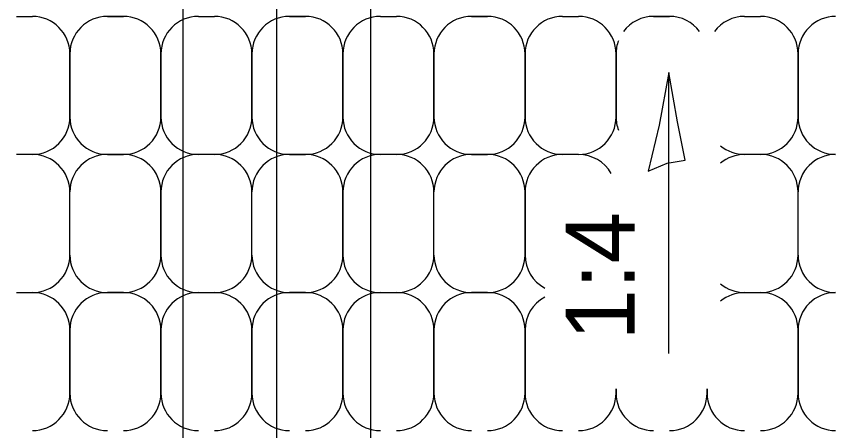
# Model space of a CAD drawing. Extents: x 0 to 2.83, y -0.12 to 1.83.
# Drawn here: x 0.7198 to 0.858, y 1.2567 to 1.3266 of the extents above; entities that cross this region are included whole.
import ezdxf

# ---------------------------------------------------------------- set-up
doc = ezdxf.new("R2010")
doc.units = 0
doc.layers.add('RD_Pr_Roadway_Notes', color=7, linetype='Continuous')
doc.layers.add('SH_General_Details', color=7, linetype='Continuous')

msp = doc.modelspace()

# ---------------------------------------------------------------- linework, layer by layer
at = {"layer": 'RD_Pr_Roadway_Notes'}
msp.add_line((0.829875982212086, 1.2696930912340678), (0.829875982212086, 1.3171392578879988), dxfattribs=at)
msp.add_lwpolyline([(0.8263893155520752, 1.300475924551735), (0.8295926488703087, 1.3018325912358857), (0.8326626488832727, 1.3023559245670833), (0.8313193155398563, 1.3088059245551622), (0.829875982212086, 1.3171392578879988), (0.8282593155374721, 1.308249257902304)], close=True, dxfattribs=at)
at = {"layer": 'SH_General_Details'}
for p, q in [((0.7637306488817528, 0.3074713412324585), (0.7637306488817528, 1.619942257901529)), ((0.7478973155489161, 0.7811001745666064), (0.7478973155489161, 1.3495738412345446)), ((0.7795639822153345, 0.7815530079009629), (0.7795639822153345, 1.3493015078904724)), ((0.7197519822185829, 1.3266313412191963), (0.7224499822130397, 1.3266313412191963)), ((0.7197519822185829, 1.3266313412191963), (0.7224499822130397, 1.3266313412191963)), ((0.735116648879458, 1.3266313412191963), (0.7378146488731697, 1.3266313412191963)), ((0.735116648879458, 1.3266313412191963), (0.7378146488731697, 1.3266313412191963)), ((0.7378146488731697, 1.3266313412191963), (0.735116648879458, 1.3266313412191963)), ((0.7504813155403331, 1.3266313412191963), (0.7531793155541614, 1.3266313412191963)), ((0.7504813155403331, 1.3266313412191963), (0.7531793155541614, 1.3266313412191963)), ((0.7658459822205796, 1.3266313412191963), (0.7685439822142914, 1.3266313412191963)), ((0.7658459822205796, 1.3266313412191963), (0.7685439822142914, 1.3266313412191963)), ((0.7685439822142914, 1.3266313412191963), (0.7658459822205796, 1.3266313412191963)), ((0.7812106488814548, 1.3266313412191963), (0.7839086488751664, 1.3266313412191963)), ((0.7812106488814548, 1.3266313412191963), (0.7839086488751664, 1.3266313412191963)), ((0.7965753155415848, 1.3266313412191963), (0.799273315555413, 1.3266313412191963)), ((0.7965753155415848, 1.3266313412191963), (0.799273315555413, 1.3266313412191963)), ((0.799273315555413, 1.3266313412191963), (0.7965753155415848, 1.3266313412191963)), ((0.8119399822225765, 1.3266313412191963), (0.8146379822162881, 1.3266313412191963)), ((0.8119399822225765, 1.3266313412191963), (0.8146379822162881, 1.3266313412191963)), ((0.8273046488827065, 1.3266313412191963), (0.8300026488771632, 1.3266313412191963)), ((0.8273046488827065, 1.3266313412191963), (0.8300026488771632, 1.3266313412191963)), ((0.8300026488771632, 1.3266313412191963), (0.8273046488827065, 1.3266313412191963)), ((0.8426693155435815, 1.3266313412191963), (0.8453673155372933, 1.3266313412191963)), ((0.8426693155435815, 1.3266313412191963), (0.8453673155372933, 1.3266313412191963)), ((0.7287833155458763, 1.3202980078856146), (0.7287833155458763, 1.3096453412177658)), ((0.7287833155458763, 1.3096453412177658), (0.7287833155458763, 1.3202980078856146)), ((0.7441479822067514, 1.3202980078856146), (0.7441479822067514, 1.3096453412177658)), ((0.7441479822067514, 1.3096453412177658), (0.7441479822067514, 1.3202980078856146)), ((0.759512648886998, 1.3202980078856146), (0.759512648886998, 1.3096453412177658)), ((0.759512648886998, 1.3096453412177658), (0.759512648886998, 1.3202980078856146)), ((0.7748773155478731, 1.3202980078856146), (0.7748773155478731, 1.3096453412177658)), ((0.7748773155478731, 1.3096453412177658), (0.7748773155478731, 1.3202980078856146)), ((0.7902419822087482, 1.3202980078856146), (0.7902419822087482, 1.3096453412177658)), ((0.7902419822087482, 1.3096453412177658), (0.7902419822087482, 1.3202980078856146)), ((0.8056066488889948, 1.3202980078856146), (0.8056066488889948, 1.3096453412177658)), ((0.8056066488889948, 1.3096453412177658), (0.8056066488889948, 1.3202980078856146)), ((0.8209713155498698, 1.3202980078856146), (0.8209713155498698, 1.3096453412177658)), ((0.8209713155498698, 1.3096453412177658), (0.8209713155498698, 1.3202980078856146)), ((0.8517006488708749, 1.3202980078856146), (0.8517006488708749, 1.3096453412177658)), ((0.8517006488708749, 1.3096453412177658), (0.8517006488708749, 1.3202980078856146)), ((0.7224499822130397, 1.3033120078841842), (0.7197519822185829, 1.3033120078841842)), ((0.7224499822130397, 1.3033120078841842), (0.7197519822185829, 1.3033120078841842)), ((0.735116648879458, 1.3033120078841842), (0.7378146488731697, 1.3033120078841842)), ((0.7378146488731697, 1.3033120078841842), (0.735116648879458, 1.3033120078841842)), ((0.7531793155541614, 1.3033120078841842), (0.7504813155403331, 1.3033120078841842)), ((0.7531793155541614, 1.3033120078841842), (0.7504813155403331, 1.3033120078841842)), ((0.7658459822205796, 1.3033120078841842), (0.7685439822142914, 1.3033120078841842)), ((0.7685439822142914, 1.3033120078841842), (0.7658459822205796, 1.3033120078841842)), ((0.7839086488751664, 1.3033120078841842), (0.7812106488814548, 1.3033120078841842)), ((0.7839086488751664, 1.3033120078841842), (0.7812106488814548, 1.3033120078841842)), ((0.7965753155415848, 1.3033120078841842), (0.799273315555413, 1.3033120078841842)), ((0.799273315555413, 1.3033120078841842), (0.7965753155415848, 1.3033120078841842)), ((0.8146379822162881, 1.3033120078841842), (0.8119399822225765, 1.3033120078841842)), ((0.8146379822162881, 1.3033120078841842), (0.8119399822225765, 1.3033120078841842)), ((0.8453673155372933, 1.3033120078841842), (0.8426693155435815, 1.3033120078841842)), ((0.8453673155372933, 1.3033120078841842), (0.8426693155435815, 1.3033120078841842)), ((0.7287833155458763, 1.2863260079028702), (0.7287833155458763, 1.2969786745513476)), ((0.7287833155458763, 1.2863260079028702), (0.7287833155458763, 1.2969786745513476)), ((0.7287833155458763, 1.2863260079028702), (0.7287833155458763, 1.2969786745513476)), ((0.7441479822067514, 1.2863260079028702), (0.7441479822067514, 1.2969786745513476)), ((0.7441479822067514, 1.2969786745513476), (0.7441479822067514, 1.2863260079028702)), ((0.7441479822067514, 1.2969786745513476), (0.7441479822067514, 1.2863260079028702)), ((0.759512648886998, 1.2863260079028702), (0.759512648886998, 1.2969786745513476)), ((0.759512648886998, 1.2863260079028702), (0.759512648886998, 1.2969786745513476)), ((0.759512648886998, 1.2863260079028702), (0.759512648886998, 1.2969786745513476)), ((0.7748773155478731, 1.2863260079028702), (0.7748773155478731, 1.2969786745513476)), ((0.7748773155478731, 1.2969786745513476), (0.7748773155478731, 1.2863260079028702)), ((0.7748773155478731, 1.2969786745513476), (0.7748773155478731, 1.2863260079028702)), ((0.7902419822087482, 1.2863260079028702), (0.7902419822087482, 1.2969786745513476)), ((0.7902419822087482, 1.2863260079028702), (0.7902419822087482, 1.2969786745513476)), ((0.7902419822087482, 1.2863260079028702), (0.7902419822087482, 1.2969786745513476)), ((0.8056066488889948, 1.2863260079028702), (0.8056066488889948, 1.2969786745513476)), ((0.8056066488889948, 1.2969786745513476), (0.8056066488889948, 1.2863260079028702)), ((0.8056066488889948, 1.2969786745513476), (0.8056066488889948, 1.2863260079028702)), ((0.8517006488708749, 1.2863260079028702), (0.8517006488708749, 1.2969786745513476)), ((0.8517006488708749, 1.2863260079028702), (0.8517006488708749, 1.2969786745513476)), ((0.8517006488708749, 1.2863260079028702), (0.8517006488708749, 1.2969786745513476)), ((0.7197519822185829, 1.2799926745692884), (0.7224499822130397, 1.2799926745692884)), ((0.7197519822185829, 1.2799926745692884), (0.7224499822130397, 1.2799926745692884)), ((0.735116648879458, 1.2799926745692884), (0.7378146488731697, 1.2799926745692884)), ((0.735116648879458, 1.2799926745692884), (0.7378146488731697, 1.2799926745692884)), ((0.7378146488731697, 1.2799926745692884), (0.735116648879458, 1.2799926745692884)), ((0.7504813155403331, 1.2799926745692884), (0.7531793155541614, 1.2799926745692884)), ((0.7504813155403331, 1.2799926745692884), (0.7531793155541614, 1.2799926745692884)), ((0.7658459822205796, 1.2799926745692884), (0.7685439822142914, 1.2799926745692884)), ((0.7658459822205796, 1.2799926745692884), (0.7685439822142914, 1.2799926745692884)), ((0.7685439822142914, 1.2799926745692884), (0.7658459822205796, 1.2799926745692884)), ((0.7812106488814548, 1.2799926745692884), (0.7839086488751664, 1.2799926745692884)), ((0.7812106488814548, 1.2799926745692884), (0.7839086488751664, 1.2799926745692884)), ((0.7965753155415848, 1.2799926745692884), (0.799273315555413, 1.2799926745692884)), ((0.7965753155415848, 1.2799926745692884), (0.799273315555413, 1.2799926745692884)), ((0.799273315555413, 1.2799926745692884), (0.7965753155415848, 1.2799926745692884)), ((0.8426693155435815, 1.2799926745692884), (0.8453673155372933, 1.2799926745692884)), ((0.8426693155435815, 1.2799926745692884), (0.8453673155372933, 1.2799926745692884)), ((0.7287833155458763, 1.2736593412364519), (0.7287833155458763, 1.263006674567858)), ((0.7287833155458763, 1.263006674567858), (0.7287833155458763, 1.2736593412364519)), ((0.7441479822067514, 1.2736593412364519), (0.7441479822067514, 1.263006674567858)), ((0.7441479822067514, 1.263006674567858), (0.7441479822067514, 1.2736593412364519)), ((0.759512648886998, 1.2736593412364519), (0.759512648886998, 1.263006674567858)), ((0.759512648886998, 1.263006674567858), (0.759512648886998, 1.2736593412364519)), ((0.7748773155478731, 1.2736593412364519), (0.7748773155478731, 1.263006674567858)), ((0.7748773155478731, 1.263006674567858), (0.7748773155478731, 1.2736593412364519)), ((0.7902419822087482, 1.2736593412364519), (0.7902419822087482, 1.263006674567858)), ((0.7902419822087482, 1.263006674567858), (0.7902419822087482, 1.2736593412364519)), ((0.8056066488889948, 1.2736593412364519), (0.8056066488889948, 1.263006674567858)), ((0.8056066488889948, 1.263006674567858), (0.8056066488889948, 1.2736593412364519)), ((0.8517006488708749, 1.2736593412364519), (0.8517006488708749, 1.263006674567858)), ((0.8517006488708749, 1.263006674567858), (0.8517006488708749, 1.2736593412364519)), ((0.8209713155498698, 1.2637033412257828), (0.8209713155498698, 1.263006674567858)), ((0.8209713155498698, 1.263006674567858), (0.8209713155498698, 1.2637033412257828)), ((0.8363359822099998, 1.2637033412257828), (0.8363359822099998, 1.263006674567858)), ((0.8363359822099998, 1.263006674567858), (0.8363359822099998, 1.2637033412257828))]:
    msp.add_line(p, q, dxfattribs=at)
for centre, start, end in [((0.7224491135148302, 1.320298513213793), 0, 90), ((0.7351157801812485, 1.320298513213793), 90, 180), ((0.7378137801757053, 1.320298513213793), 0, 90), ((0.7504804468421236, 1.320298513213793), 90, 180), ((0.7531784468358352, 1.320298513213793), 0, 90), ((0.7658451135029987, 1.320298513213793), 90, 180), ((0.7685431135168269, 1.320298513213793), 0, 90), ((0.7812097801832453, 1.320298513213793), 90, 180), ((0.783907780176957, 1.320298513213793), 0, 90), ((0.7965744468441204, 1.320298513213793), 90, 180), ((0.799272446837832, 1.320298513213793), 0, 90), ((0.8119391135042503, 1.320298513213793), 90, 180), ((0.8146371135180787, 1.320298513213793), 0, 90), ((0.827303780185242, 1.320298513213793), 90, 143.38034444444446), ((0.8300017801789537, 1.320298513213793), 36.619655555555546, 90), ((0.842668446845372, 1.320298513213793), 90, 143.38034444444446), ((0.8453664468398288, 1.320298513213793), 0, 90), ((0.8580331135062471, 1.320298513213793), 90, 180), ((0.827303780185242, 1.320298513213793), 159.43099722222223, 180), ((0.7224491135148302, 1.3096458465459442), 270, 360), ((0.7351157801812485, 1.3096458465459442), 180, 270), ((0.7378137801757053, 1.3096458465459442), 270, 360), ((0.7504804468421236, 1.3096458465459442), 180, 270), ((0.7531784468358352, 1.3096458465459442), 270, 360), ((0.7658451135029987, 1.3096458465459442), 180, 270), ((0.7685431135168269, 1.3096458465459442), 270, 360), ((0.7812097801832453, 1.3096458465459442), 180, 270), ((0.783907780176957, 1.3096458465459442), 270, 360), ((0.7965744468441204, 1.3096458465459442), 180, 270), ((0.799272446837832, 1.3096458465459442), 270, 360), ((0.8119391135042503, 1.3096458465459442), 180, 270), ((0.8146371135180787, 1.3096458465459442), 270, 360), ((0.827303780185242, 1.3096458465459442), 180, 200.56900277777777), ((0.8453664468398288, 1.3096458465459442), 270, 360), ((0.8580331135062471, 1.3096458465459442), 180, 270), ((0.842668446845372, 1.3096458465459442), 230.13359166666666, 270), ((0.7224491135148302, 1.296979179879526), 0, 90), ((0.7351157801812485, 1.296979179879526), 90, 180), ((0.7378137801757053, 1.296979179879526), 0, 90), ((0.7504804468421236, 1.296979179879526), 90, 180), ((0.7531784468358352, 1.296979179879526), 0, 90), ((0.7658451135029987, 1.296979179879526), 90, 180), ((0.7685431135168269, 1.296979179879526), 0, 90), ((0.7812097801832453, 1.296979179879526), 90, 180), ((0.783907780176957, 1.296979179879526), 0, 90), ((0.7965744468441204, 1.296979179879526), 90, 180), ((0.799272446837832, 1.296979179879526), 0, 90), ((0.8119391135042503, 1.296979179879526), 90, 180), ((0.8146371135180787, 1.296979179879526), 29.719236111111115, 90), ((0.842668446845372, 1.296979179879526), 90, 129.8664083333333), ((0.8453664468398288, 1.296979179879526), 0, 90), ((0.8580331135062471, 1.296979179879526), 90, 180), ((0.7224491135148302, 1.286326513210932), 270, 360), ((0.7351157801812485, 1.286326513210932), 180, 270), ((0.7378137801757053, 1.286326513210932), 270, 360), ((0.7504804468421236, 1.286326513210932), 180, 270), ((0.7531784468358352, 1.286326513210932), 270, 360), ((0.7658451135029987, 1.286326513210932), 180, 270), ((0.7685431135168269, 1.286326513210932), 270, 360), ((0.7812097801832453, 1.286326513210932), 180, 270), ((0.783907780176957, 1.286326513210932), 270, 360), ((0.7965744468441204, 1.286326513210932), 180, 270), ((0.799272446837832, 1.286326513210932), 270, 360), ((0.8119391135042503, 1.286326513210932), 180, 241.60810555555557), ((0.8453664468398288, 1.286326513210932), 270, 360), ((0.8580331135062471, 1.286326513210932), 180, 270), ((0.842668446845372, 1.286326513210932), 230.13359166666666, 270), ((0.7224491135148302, 1.2736598465445137), 0, 90), ((0.7351157801812485, 1.2736598465445137), 90, 180), ((0.7378137801757053, 1.2736598465445137), 0, 90), ((0.7504804468421236, 1.2736598465445137), 90, 180), ((0.7531784468358352, 1.2736598465445137), 0, 90), ((0.7658451135029987, 1.2736598465445137), 90, 180), ((0.7685431135168269, 1.2736598465445137), 0, 90), ((0.7812097801832453, 1.2736598465445137), 90, 180), ((0.783907780176957, 1.2736598465445137), 0, 90), ((0.7965744468441204, 1.2736598465445137), 90, 180), ((0.799272446837832, 1.2736598465445137), 0, 90), ((0.8119391135042503, 1.2736598465445137), 118.39189444444443, 180), ((0.842668446845372, 1.2736598465445137), 90, 129.8664083333333), ((0.8453664468398288, 1.2736598465445137), 0, 90), ((0.8580331135062471, 1.2736598465445137), 90, 180), ((0.7224491135148302, 1.2630071798766649), 270, 360), ((0.7351157801812485, 1.2630071798766649), 180, 270), ((0.7378137801757053, 1.2630071798766649), 270, 360), ((0.7504804468421236, 1.2630071798766649), 180, 270), ((0.7531784468358352, 1.2630071798766649), 270, 360), ((0.7658451135029987, 1.2630071798766649), 180, 270), ((0.7685431135168269, 1.2630071798766649), 270, 360), ((0.7812097801832453, 1.2630071798766649), 180, 270), ((0.783907780176957, 1.2630071798766649), 270, 360), ((0.7965744468441204, 1.2630071798766649), 180, 270), ((0.799272446837832, 1.2630071798766649), 270, 360), ((0.8119391135042503, 1.2630071798766649), 180, 270), ((0.8146371135180787, 1.2630071798766649), 270, 360), ((0.827303780185242, 1.2630071798766649), 180, 270), ((0.8300017801789537, 1.2630071798766649), 270, 360), ((0.842668446845372, 1.2630071798766649), 180, 270), ((0.8453664468398288, 1.2630071798766649), 270, 360), ((0.8580331135062471, 1.2630071798766649), 180, 270)]:
    msp.add_arc(centre, 0.006333333333333333, start, end, dxfattribs=at)

# ---------------------------------------------------------------- texts
at = {"layer": 'RD_Pr_Roadway_Notes'}
msp.add_text('1:4', height=0.011666669999999999, rotation=90, dxfattribs=at).set_placement((0.824111670142968, 1.2719057636266005))

doc.saveas('drawing.dxf')
